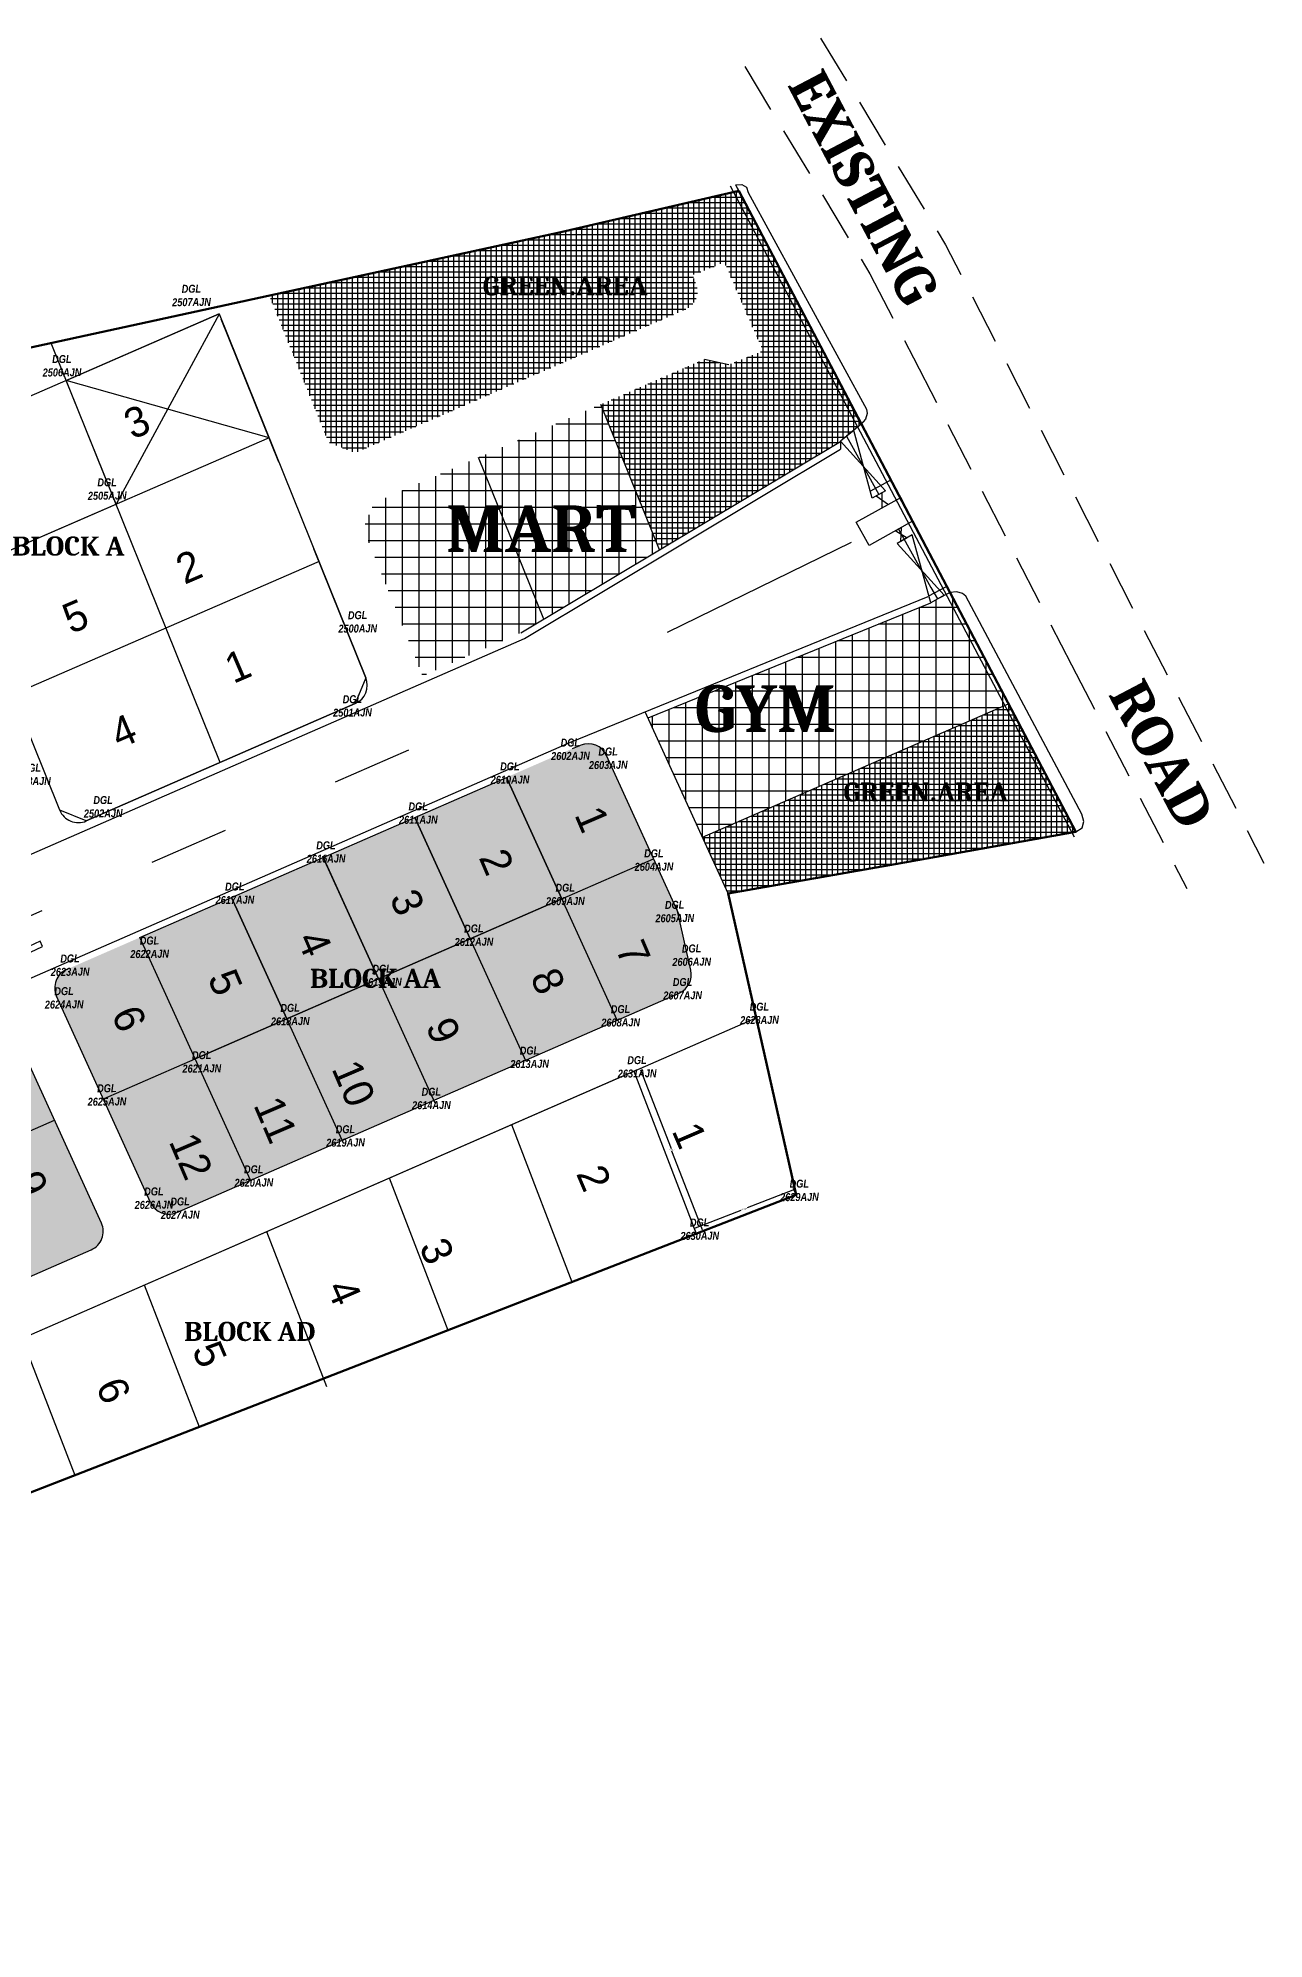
# Model space of a CAD drawing. Header units: metres. Extents: x 527079 to 600981, y 729644 to 782828.
# Drawn here: x 596532.9 to 596716.7, y 731882.8 to 732167.9 of the extents above; entities that cross this region are included whole.
import ezdxf

# ---------------------------------------------------------------- set-up
doc = ezdxf.new("R2010")
doc.units = ezdxf.units.M
doc.header["$MEASUREMENT"] = 0
doc.header["$PDMODE"] = 98
doc.header["$PDSIZE"] = 7
doc.linetypes.add('ACAD_ISO03W100', pattern=[30, 12, -18])
doc.linetypes.add('DASHED', pattern=[0.75, 0.5, -0.25])
doc.layers.add('KETU_EPE_BOUNDARY', color=7, linetype='Continuous', lineweight=140, true_color=0xffffff)
doc.dimstyles.get("Standard").update_dxf_attribs({"dimtxt": 0.18, "dimasz": 0.18, "dimexe": 0.18, "dimexo": 0.0625, "dimgap": 0.09, "dimtad": 0, "dimtih": 1, "dimtoh": 1, "dimdec": 4, "dimzin": 0, "dimdsep": 46, "dimtxsty": 'Standard', "dimcen": 0.09, "dimadec": 0, "dimazin": 0, "dimtfac": 1, "dimtdec": 4, "dimtofl": 0, "dimtmove": 0, "dimatfit": 3, "dimfxl": 1, "dimtolj": 1, "dimtzin": 0, "dimarcsym": 0})

# ---------------------------------------------------------------- blocks, each defined once
blk = doc.blocks.new('*D4')
at = {"color": 0, "lineweight": -2, "transparency": 16777216}
for p, q in [((596622.24, 732012.97), (596623.32, 732013.39)), ((596623.21, 732013.16), (596627.77, 732001.33)), ((596632.47, 731989.15), (596627.91, 732000.97)), ((596631.62, 731988.63), (596632.7, 731989.04))]:
    blk.add_line(p, q, dxfattribs=at)
at = {"color": 0, "transparency": 16777216}
for points in [[(596623.24, 732013.17), (596623.19, 732013.15), (596623.15, 732013.32)], [(596632.49, 731989.16), (596632.44, 731989.14), (596632.53, 731988.98)]]:
    blk.add_solid(points, dxfattribs=at)
at = {"layer": 'Defpoints', "color": 0, "transparency": 16777216}
for p in [(596622.18, 732012.95), (596631.57, 731988.61), (596632.53, 731988.98)]:
    blk.add_point(p, dxfattribs=at)
at = {"color": 0, "transparency": 16777216, "insert": (596627.84, 732001.15), "char_height": 0.18, "attachment_point": 5}
blk.add_mtext('\\A1;26.0892', dxfattribs=at)
blk = doc.blocks.new('*D5')
at = {"color": 0, "lineweight": -2, "transparency": 16777216}
for p, q in [((596646.05, 731995.11), (596639.21, 731992.45)), ((596646.49, 731994.48), (596646.15, 731995.35)), ((596631.44, 731989.43), (596638.28, 731992.09)), ((596631.54, 731988.67), (596631.21, 731989.53))]:
    blk.add_line(p, q, dxfattribs=at)
at = {"color": 0, "transparency": 16777216}
for points in [[(596646.04, 731995.14), (596646.06, 731995.09), (596646.22, 731995.18)], [(596631.43, 731989.46), (596631.45, 731989.4), (596631.27, 731989.36)]]:
    blk.add_solid(points, dxfattribs=at)
at = {"layer": 'Defpoints', "color": 0, "transparency": 16777216}
for p in [(596646.22, 731995.18), (596646.51, 731994.42), (596631.57, 731988.61)]:
    blk.add_point(p, dxfattribs=at)
at = {"color": 0, "transparency": 16777216, "insert": (596638.74, 731992.27), "char_height": 0.18, "attachment_point": 5}
blk.add_mtext('\\A1;16.0377', dxfattribs=at)

msp = doc.modelspace()

# ---------------------------------------------------------------- hatches: boundary and pattern name
at = {"true_color": 0x139b48}
h = msp.add_hatch(dxfattribs=at)
h.set_pattern_fill('NET', color=114, scale=6.4)
h.paths.add_polyline_path([(596629.93132, 732127.16688, 0.406445178), (596631.51827, 732131.04024), (596631.00443, 732132.31467), (596635.80124, 732134.23147), (596641.55675, 732120.94172), (596636.42331, 732118.87467), (596632.77751, 732119.68103), (596617.25311, 732112.93643), (596626.04595, 732091.12825), (596653.16325, 732107.39197), (596653.16325, 732107.42994), (596655.156, 732109.03), (596656.24479, 732109.90423), (596637.93388, 732144.93854), (596611.2466, 732138.75801), (596567.54816, 732129.24655), (596576.40826, 732107.27157), (596580.38603, 732105.64184)])
h.paths.add_polyline_path([(596678.34559, 732068.04142), (596632.49329, 732048.011), (596636.331, 732039.588), (596661.39447, 732043.97265), (596688.439, 732048.834)])
h = msp.add_hatch()
h.set_pattern_fill('NET', color=2, scale=20)
h.paths.add_polyline_path([(596678.34559, 732068.04142), (596669.57789, 732084.72607), (596667.72087, 732083.75022), (596666.70725, 732083.18411), (596624.3281, 732065.93192), (596632.49329, 732048.011)])
h.paths.add_polyline_path([(596617.25311, 732112.93643), (596598.903, 732104.96419), (596608.6807, 732080.71336), (596626.04595, 732091.12825)])
h.paths.add_polyline_path([(596598.903, 732104.96419), (596583.23221, 732098.15599), (596581.64527, 732094.28263), (596590.53279, 732072.23961), (596605.3297, 732078.70358), (596608.6807, 732080.71336)])
at = {"true_color": 0x293189}
h = msp.add_hatch(color=177, dxfattribs=at)
h.dxf.hatch_style = 1
h.paths.add_polyline_path([(596009.49974, 731972.44145), (595989.49883, 731972.44145), (595989.35586, 731957.44145), (596009.35677, 731957.44145)], flags=17)
h.paths.add_polyline_path([(596009.64271, 731987.44145), (595989.6418, 731987.44145), (595989.49883, 731972.44145), (596009.49974, 731972.44145)], flags=16)
h.paths.add_polyline_path([(596009.78568, 732002.44145), (595989.78477, 732002.44145), (595989.6418, 731987.44145), (596009.64271, 731987.44145)], flags=16)
h.paths.add_polyline_path([(596009.99298, 732024.19058, 0.374211434), (596007.43553, 732027.18637), (595990.04534, 732029.77927), (595989.78477, 732002.44145), (596009.78568, 732002.44145)], flags=16)
h.paths.add_polyline_path([(595990.04534, 732029.77927), (595973.48224, 732032.24885, 0.455380119), (595970.03996, 732029.31024), (595969.78386, 732002.44145), (595989.78477, 732002.44145)])
h.paths.add_polyline_path([(596009.99298, 732024.19058, 0.374211434), (596007.43553, 732027.18637), (595990.04534, 732029.77927), (595989.78477, 732002.44145), (595989.21289, 731942.44145), (596009.2138, 731942.44145)])
h.paths.add_polyline_path([(596009.2138, 731942.44145), (595989.21289, 731942.44145), (595989.06992, 731927.44145), (596006.09929, 731927.44145, 0.411424723), (596009.09915, 731930.41286)])
h.paths.add_polyline_path([(596057.50192, 731972.44145), (596037.50101, 731972.44145), (596037.35804, 731957.44145), (596057.35895, 731957.44145)])
h.paths.add_polyline_path([(595989.21289, 731942.44145), (595969.21198, 731942.44145), (595969.09788, 731930.47005, 0.417007912), (595972.09774, 731927.44145), (595989.06992, 731927.44145)])
h.paths.add_polyline_path([(595989.35586, 731957.44145), (595969.35495, 731957.44145), (595969.21198, 731942.44145), (595989.21289, 731942.44145)])
h.paths.add_polyline_path([(595989.49883, 731972.44145), (595969.49792, 731972.44145), (595969.35495, 731957.44145), (595989.35586, 731957.44145)])
h.paths.add_polyline_path([(595989.6418, 731987.44145), (595969.64089, 731987.44145), (595969.49792, 731972.44145), (595989.49883, 731972.44145)])
h.paths.add_polyline_path([(595989.78477, 732002.44145), (595969.78386, 732002.44145), (595969.64089, 731987.44145), (595989.6418, 731987.44145)])
h.paths.add_polyline_path([(596009.99298, 732024.19058, 0.374211434), (596007.43553, 732027.18637), (595990.04534, 732029.77927), (595989.35586, 731957.44145), (596009.35677, 731957.44145)], flags=17)
h.paths.add_polyline_path([(596037.35804, 731957.44145), (596017.35713, 731957.44145), (596017.21416, 731942.44145), (596037.21507, 731942.44145)])
h.paths.add_polyline_path([(596037.50101, 731972.44145), (596017.5001, 731972.44145), (596017.35713, 731957.44145), (596037.35804, 731957.44145)])
h.paths.add_polyline_path([(596037.64398, 731987.44145), (596017.64307, 731987.44145), (596017.5001, 731972.44145), (596037.50101, 731972.44145)])
h.paths.add_polyline_path([(596037.78695, 732002.44145), (596017.78604, 732002.44145), (596017.64307, 731987.44145), (596037.64398, 731987.44145)])
h.paths.add_polyline_path([(596057.92704, 732017.04355, 0.374211434), (596055.36959, 732020.03934), (596037.9794, 732022.63224), (596037.64398, 731987.44145), (596057.64489, 731987.44145)])
h.paths.add_polyline_path([(596057.64489, 731987.44145), (596037.64398, 731987.44145), (596037.50101, 731972.44145), (596057.50192, 731972.44145)])
h.paths.add_polyline_path([(596057.35895, 731957.44145), (596037.35804, 731957.44145), (596037.21507, 731942.44145), (596057.21598, 731942.44145)])
h.paths.add_polyline_path([(596057.21598, 731942.44145), (596037.21507, 731942.44145), (596037.0721, 731927.44145), (596054.10147, 731927.44145, 0.411424723), (596057.10133, 731930.41286)])
h.paths.add_polyline_path([(596037.21507, 731942.44145), (596017.21416, 731942.44145), (596017.10006, 731930.47005, 0.417007912), (596020.09992, 731927.44145), (596037.0721, 731927.44145)])
h.paths.add_polyline_path([(596085.21725, 731942.44145), (596065.21634, 731942.44145), (596065.10224, 731930.47005, 0.417007912), (596068.1021, 731927.44145), (596085.07428, 731927.44145)])
h.paths.add_polyline_path([(596105.21816, 731942.44145), (596085.21725, 731942.44145), (596085.07428, 731927.44145), (596102.10365, 731927.44145, 0.411424723), (596105.10351, 731930.41286)])
h.paths.add_polyline_path([(596105.36113, 731957.44145), (596085.36022, 731957.44145), (596085.21725, 731942.44145), (596105.21816, 731942.44145)])
h.paths.add_polyline_path([(596105.5041, 731972.44145), (596085.50319, 731972.44145), (596085.36022, 731957.44145), (596105.36113, 731957.44145)])
h.paths.add_polyline_path([(596105.64707, 731987.44145), (596085.64616, 731987.44145), (596085.50319, 731972.44145), (596105.5041, 731972.44145)])
h.paths.add_polyline_path([(596105.79004, 732002.44145), (596085.78913, 732002.44145), (596085.64616, 731987.44145), (596105.64707, 731987.44145)])
h.paths.add_polyline_path([(596085.78913, 732002.44145), (596065.78823, 732002.44145), (596065.64525, 731987.44145), (596085.64616, 731987.44145)])
h.paths.add_polyline_path([(596085.64616, 731987.44145), (596065.64525, 731987.44145), (596065.50228, 731972.44145), (596085.50319, 731972.44145)])
h.paths.add_polyline_path([(596085.50319, 731972.44145), (596065.50228, 731972.44145), (596065.35931, 731957.44145), (596085.36022, 731957.44145)])
h.paths.add_polyline_path([(596085.36022, 731957.44145), (596065.35931, 731957.44145), (596065.21634, 731942.44145), (596085.21725, 731942.44145)])
h.paths.add_polyline_path([(596037.9794, 732022.63224), (596021.4163, 732025.10182, 0.455380119), (596017.97402, 732022.16321), (596017.78604, 732002.44145), (596037.78695, 732002.44145)])
h.paths.add_polyline_path([(596312.88033, 731742.44145), (596292.88033, 731742.44145), (596292.88033, 731727.44145), (596312.88033, 731727.44145)])
h.paths.add_polyline_path([(596312.88033, 731727.44145), (596292.88033, 731727.44145), (596292.88033, 731712.44145), (596312.88033, 731712.44145)])
h.paths.add_polyline_path([(596312.88033, 731712.44145), (596292.88033, 731712.44145), (596292.88033, 731697.44145), (596312.88033, 731697.44145)])
h.paths.add_polyline_path([(596312.88033, 731697.44145), (596292.88033, 731697.44145), (596292.88033, 731682.44145), (596312.88033, 731682.44145)])
h.paths.add_polyline_path([(596312.88033, 731682.44145), (596292.88033, 731682.44145), (596292.88033, 731667.44145), (596312.88033, 731667.44145)])
h.paths.add_polyline_path([(596312.88033, 731667.44145), (596292.88033, 731667.44145), (596292.88033, 731652.44145), (596312.88033, 731652.44145)])
h.paths.add_polyline_path([(596312.88033, 731652.44145), (596292.88033, 731652.44145), (596292.88033, 731640.44145, 0.414213562), (596295.88033, 731637.44145), (596312.88033, 731637.44145)])
h.paths.add_polyline_path([(596332.88033, 731652.44145), (596312.88033, 731652.44145), (596312.88033, 731637.44145), (596329.88033, 731637.44145, 0.414213562), (596332.88033, 731640.44145)])
h.paths.add_polyline_path([(596332.88033, 731667.44145), (596312.88033, 731667.44145), (596312.88033, 731652.44145), (596332.88033, 731652.44145)])
h.paths.add_polyline_path([(596332.88033, 731682.44145), (596312.88033, 731682.44145), (596312.88033, 731667.44145), (596332.88033, 731667.44145)])
h.paths.add_polyline_path([(596332.88033, 731697.44145), (596312.88033, 731697.44145), (596312.88033, 731682.44145), (596332.88033, 731682.44145)])
h.paths.add_polyline_path([(596332.88033, 731712.44145), (596312.88033, 731712.44145), (596312.88033, 731697.44145), (596332.88033, 731697.44145)])
h.paths.add_polyline_path([(596332.88033, 731727.44145), (596312.88033, 731727.44145), (596312.88033, 731712.44145), (596332.88033, 731712.44145)])
h.paths.add_polyline_path([(596332.88033, 731742.44145), (596312.88033, 731742.44145), (596312.88033, 731727.44145), (596332.88033, 731727.44145)])
h.paths.add_polyline_path([(596312.88033, 731772.44145), (596295.88033, 731772.44145, 0.414213562), (596292.88033, 731769.44145), (596292.88033, 731757.44145), (596312.88033, 731757.44145)])
h.paths.add_polyline_path([(596332.88033, 731769.44145, 0.414213562), (596329.88033, 731772.44145), (596312.88033, 731772.44145), (596312.88033, 731757.44145), (596332.88033, 731757.44145)])
h.paths.add_polyline_path([(596312.88033, 731757.44145), (596292.88033, 731757.44145), (596292.88033, 731742.44145), (596312.88033, 731742.44145)])
h.paths.add_polyline_path([(596332.88033, 731757.44145), (596312.88033, 731757.44145), (596312.88033, 731742.44145), (596332.88033, 731742.44145)])
h.paths.add_polyline_path([(596312.88033, 731795.44145), (596292.88033, 731795.44145), (596292.88033, 731783.44145, 0.414213562), (596295.88033, 731780.44145), (596312.88033, 731780.44145)])
h.paths.add_polyline_path([(596332.88033, 731795.44145), (596312.88033, 731795.44145), (596312.88033, 731780.44145), (596329.88033, 731780.44145, 0.414213562), (596332.88033, 731783.44145)])
h.paths.add_polyline_path([(596332.88033, 731810.44145), (596312.88033, 731810.44145), (596312.88033, 731795.44145), (596332.88033, 731795.44145)])
h.paths.add_polyline_path([(596332.88033, 731825.44145), (596312.88033, 731825.44145), (596312.88033, 731810.44145), (596332.88033, 731810.44145)])
h.paths.add_polyline_path([(596332.88033, 731840.44145), (596312.88033, 731840.44145), (596312.88033, 731825.44145), (596332.88033, 731825.44145)])
h.paths.add_polyline_path([(596332.88033, 731855.44145), (596312.88033, 731855.44145), (596312.88033, 731840.44145), (596332.88033, 731840.44145)])
h.paths.add_polyline_path([(596332.88033, 731869.44145), (596312.88033, 731869.44145), (596312.88033, 731855.44145), (596332.88033, 731855.44145)])
h.paths.add_polyline_path([(596312.88033, 731869.44145), (596292.88033, 731869.44145), (596292.88033, 731855.44145), (596312.88033, 731855.44145)])
h.paths.add_polyline_path([(596312.88033, 731855.44145), (596292.88033, 731855.44145), (596292.88033, 731840.44145), (596312.88033, 731840.44145)])
h.paths.add_polyline_path([(596312.88033, 731840.44145), (596292.88033, 731840.44145), (596292.88033, 731825.44145), (596312.88033, 731825.44145)])
h.paths.add_polyline_path([(596312.88033, 731825.44145), (596292.88033, 731825.44145), (596292.88033, 731810.44145), (596312.88033, 731810.44145)])
h.paths.add_polyline_path([(596312.88033, 731810.44145), (596292.88033, 731810.44145), (596292.88033, 731795.44145), (596312.88033, 731795.44145)])
h.paths.add_polyline_path([(596287.74801, 732026.29277), (596273.43006, 732021.69103), (596280.92844, 732003.0934), (596295.24639, 732007.69515)])
h.paths.add_polyline_path([(596295.24639, 732007.69515), (596280.92844, 732003.0934), (596288.42681, 731984.49578), (596299.67436, 731988.1107, 0.43554702), (596301.53878, 731992.08864)])
h.paths.add_polyline_path([(596280.92844, 732003.0934), (596266.61049, 731998.49166), (596274.10886, 731979.89403), (596288.42681, 731984.49578)])
h.paths.add_polyline_path([(596273.43006, 732021.69103), (596259.11211, 732017.08928), (596266.61049, 731998.49166), (596280.92844, 732003.0934)])
h.paths.add_polyline_path([(596259.11211, 732017.08928), (596244.79416, 732012.48754), (596252.29254, 731993.88991), (596266.61049, 731998.49166)])
h.paths.add_polyline_path([(596266.61049, 731998.49166), (596252.29254, 731993.88991), (596259.79092, 731975.29229), (596274.10886, 731979.89403)])
h.paths.add_polyline_path([(596244.79416, 732012.48754), (596229.96239, 732007.72065, 0.325801543), (596227.88033, 732004.86454), (596227.88033, 731986.04391), (596252.29254, 731993.88991)])
h.paths.add_polyline_path([(596252.29254, 731993.88991), (596227.88033, 731986.04391), (596227.88033, 731969.15165, 0.5085214), (596231.79828, 731966.29554), (596259.79092, 731975.29229)])
h.paths.add_polyline_path([(596618.10631, 732060.29251, 0.402279837), (596614.24518, 732061.82725), (596612.99461, 732061.31815), (596603.1207, 732057.00477), (596611.41403, 732038.8026), (596625.16137, 732044.80808)])
h.paths.add_polyline_path([(596603.1207, 732057.00477), (596589.37336, 732050.99929), (596597.66669, 732032.79712), (596611.41403, 732038.8026)])
h.paths.add_polyline_path([(596589.37336, 732050.99929), (596575.62602, 732044.99381), (596583.91934, 732026.79165), (596597.66669, 732032.79712)])
h.paths.add_polyline_path([(596575.62602, 732044.99381), (596561.87868, 732038.98833), (596570.172, 732020.78617), (596583.91934, 732026.79165)])
h.paths.add_polyline_path([(596561.87868, 732038.98833), (596548.13133, 732032.98285), (596556.42466, 732014.78069), (596570.172, 732020.78617)])
h.paths.add_polyline_path([(596548.13133, 732032.98285), (596537.17651, 732028.19728, 0.418807287), (596535.64747, 732024.2043), (596542.67732, 732008.77521), (596556.42466, 732014.78069)])
h.paths.add_polyline_path([(596556.42466, 732014.78069), (596542.67732, 732008.77521), (596549.74613, 731993.26062, 0.409634711), (596553.67706, 731991.75534), (596564.71799, 731996.57852)])
h.paths.add_polyline_path([(596570.172, 732020.78617), (596556.42466, 732014.78069), (596564.71799, 731996.57852), (596578.46533, 732002.584)])
h.paths.add_polyline_path([(596583.91934, 732026.79165), (596570.172, 732020.78617), (596578.46533, 732002.584), (596592.21267, 732008.58948)])
h.paths.add_polyline_path([(596597.66669, 732032.79712), (596583.91934, 732026.79165), (596592.21267, 732008.58948), (596605.96001, 732014.59496)])
h.paths.add_polyline_path([(596611.41403, 732038.8026), (596597.66669, 732032.79712), (596605.96001, 732014.59496), (596619.70735, 732020.60044)])
h.paths.add_polyline_path([(596628.70849, 732037.02287), (596625.16137, 732044.80808), (596611.41403, 732038.8026), (596619.70735, 732020.60044), (596629.00118, 732024.66041, 0.359555109), (596630.7268, 732028.06924)])
h.paths.add_polyline_path([(596535.3454, 732005.57229), (596521.59806, 731999.56681), (596529.89139, 731981.36465), (596540.84621, 731986.15022, 0.418807287), (596542.37525, 731990.1432)])
h.paths.add_polyline_path([(596521.59806, 731999.56681), (596507.85072, 731993.56133), (596516.14405, 731975.35917), (596529.89139, 731981.36465)])
h.paths.add_polyline_path([(596507.85072, 731993.56133), (596494.10338, 731987.55586), (596502.3967, 731969.35369), (596516.14405, 731975.35917)])
h.paths.add_polyline_path([(596494.10338, 731987.55586), (596480.35604, 731981.55038), (596488.64936, 731963.34821), (596502.3967, 731969.35369)])
h.paths.add_polyline_path([(596480.35604, 731981.55038), (596466.60869, 731975.5449), (596474.90202, 731957.34273), (596488.64936, 731963.34821)])
h.paths.add_polyline_path([(596466.60869, 731975.5449), (596452.86135, 731969.53942), (596461.15468, 731951.33726), (596474.90202, 731957.34273)])
h.paths.add_polyline_path([(596458.31537, 731993.74706), (596444.56803, 731987.74159), (596452.86135, 731969.53942), (596466.60869, 731975.5449)])
h.paths.add_polyline_path([(596472.06271, 731999.75254), (596458.31537, 731993.74706), (596466.60869, 731975.5449), (596480.35604, 731981.55038)])
h.paths.add_polyline_path([(596485.81005, 732005.75802), (596472.06271, 731999.75254), (596480.35604, 731981.55038), (596494.10338, 731987.55586)])
h.paths.add_polyline_path([(596499.55739, 732011.7635), (596485.81005, 732005.75802), (596494.10338, 731987.55586), (596507.85072, 731993.56133)])
h.paths.add_polyline_path([(596535.3454, 732005.57229), (596528.2766, 732021.08688, 0.409634711), (596524.34566, 732022.59217), (596499.55739, 732011.7635), (596507.85072, 731993.56133), (596521.59806, 731999.56681)])
h.paths.add_polyline_path([(596430.82068, 731981.73611), (596419.86586, 731976.95053, 0.418807287), (596418.33682, 731972.95755), (596425.36667, 731957.52846), (596439.11401, 731963.53394)])
h.paths.add_polyline_path([(596444.56803, 731987.74159), (596430.82068, 731981.73611), (596439.11401, 731963.53394), (596452.86135, 731969.53942)])
h.paths.add_polyline_path([(596452.86135, 731969.53942), (596439.11401, 731963.53394), (596447.40734, 731945.33178), (596461.15468, 731951.33726)])
h.paths.add_polyline_path([(596439.11401, 731963.53394), (596425.36667, 731957.52846), (596432.43547, 731942.01387, 0.409634711), (596436.36641, 731940.50859), (596447.40734, 731945.33178)])

# ---------------------------------------------------------------- linework, layer by layer
for p, q in [((596560.03397, 732126.48959), (596513.67072, 732106.347)), ((596568.98863, 732104.28005), (596560.3422, 732125.72509)), ((596560.19436, 732059.23609), (596534.83749, 732122.1267)), ((596636.42331, 732118.87467), (596632.77751, 732119.68103)), ((596626.04595, 732091.12825), (596617.25311, 732112.93643)), ((596567.51541, 732107.93397), (596521.64013, 732088.00338)), ((596608.6807, 732080.71336), (596598.903, 732104.96419)), ((596605.27457, 732078.67052), (596653.16325, 732107.39197)), ((596605.78892, 732077.81294), (596653.16325, 732106.22591)), ((596653.16325, 732107.42994), (596653.16325, 732106.22591)), ((596657.63042, 732099.93908), (596660.58898, 732101.49431)), ((596582.02299, 732071.95197), (596574.22564, 732091.29111)), ((596654.79619, 732092.22307), (596627.1719, 732078.7055)), ((596574.99685, 732089.37835), (596529.12157, 732069.44776)), ((596666.42367, 732084.22598), (596668.96436, 732085.56154)), ((596612.61756, 732062.24434), (596666.33021, 732084.1103)), ((596624.3281, 732065.93192), (596666.70725, 732083.18411)), ((596316.25675, 731951.33182), (596605.78892, 732077.81294)), ((596540.10448, 732050.45989), (596580.44158, 732068.08101)), ((596632.49329, 732048.011), (596678.34559, 732068.04142)), ((596636.331, 732039.588), (596623.91314, 732066.84268)), ((596322.18345, 731935.36956), (596612.59429, 732062.23453)), ((596612.99461, 732061.31815), (596614.24518, 732061.82725)), ((596629.05103, 732036.27108), (596618.10631, 732060.29251)), ((596619.70735, 732020.60044), (596603.1207, 732057.00477)), ((596606.0574, 732014.3812), (596589.37336, 732050.99929)), ((596542.67732, 732008.77521), (596625.16137, 732044.80808)), ((596592.40745, 732008.16197), (596575.54753, 732045.16609)), ((596646.512, 731994.423), (596636.331, 732039.588)), ((596578.46533, 732002.584), (596561.87868, 732038.98833)), ((596630.7268, 732028.06924), (596628.52682, 732037.8288)), ((596564.71799, 731996.57852), (596548.13133, 732032.98285)), ((596549.74613, 731993.26062), (596535.64747, 732024.2043)), ((596553.67706, 731991.75534), (596629.00118, 732024.66041)), ((596439.76985, 731933.26533), (596640.5287, 732020.96614)), ((596542.37525, 731990.1432), (596528.2766, 732021.08688)), ((596622.1834, 732012.95206), (596631.56555, 731988.60827)), ((596425.36667, 731957.52846), (596535.3454, 732005.57229)), ((596603.8381, 732004.93798), (596612.92631, 731981.35689)), ((596585.4928, 731996.9239), (596594.28706, 731974.10552)), ((596478.22958, 731928.95476), (596646.512, 731994.423)), ((596567.1475, 731988.90982), (596576.11054, 731965.65351)), ((596436.36641, 731940.50859), (596540.84621, 731986.15022)), ((596548.8022, 731980.89574), (596557.00856, 731959.60277)), ((596530.4569, 731972.88166), (596538.36931, 731952.35139))]:
    msp.add_line(p, q)
at = {"linetype": 'ACAD_ISO03W100'}
msp.add_line((596588.40769, 732061.08058), (596324.15571, 731945.1753), dxfattribs=at)
at = {"linetype": 'DASHED', "ltscale": 15, "flags": 128}
for points, elevation in [([(596650.2063, 732167.87227), (596668.925, 732136.876), (596716.66721, 732044.14427)], 2.09), ([(596638.82708, 732163.59817), (596657.59608, 732132.5186)], 1.902), ([(596638.82708, 732163.59817), (596657.59608, 732132.5186)], 1.902), ([(596657.59608, 732132.5186), (596664.12392, 732119.90859)], 1.902), ([(596664.12392, 732119.90859), (596687.8121, 732073.89803)], 1.902), ([(596687.8121, 732073.89803), (596705.09147, 732040.33555)], 1.902)]:
    msp.add_lwpolyline(points, dxfattribs=dict(at, elevation=elevation))
at = {"color": 1}
msp.add_lwpolyline([(596688.267, 732048.014), (596636.69, 732145.661)], dxfattribs=at)
for points in [[(596637.446, 732145.872), (596638.37935, 732145.90042), (596639.0817, 732145.48762), (596639.32958, 732144.68266), (596657.09288, 732112.21294), (596657.15993, 732111.54302), (596656.90561, 732110.69191), (596656.24479, 732109.90423)], [(596637.446, 732145.872), (596656.24479, 732109.90423), (596654.06721, 732108.15577), (596658.93382, 732099.44205), (596658.93382, 732099.44205)], [(596637.446, 732145.872), (596637.93624, 732144.93908)], [(596653.16325, 732107.42994), (596659.95147, 732099.99184), (596657.92423, 732098.85963), (596655.156, 732109.03), (596653.16325, 732107.42994)], [(596659.95147, 732099.99184), (596657.92423, 732098.85963)], [(596658.53385, 732099.2001), (596660.36306, 732097.93612), (596659.406, 732097.40426), (596659.41861, 732099.69424), (596658.53385, 732099.2001)], [(596662.12232, 732098.91378), (596663.97159, 732095.39468)], [(596661.45738, 732093.97587), (596663.16905, 732092.92034), (596662.21531, 732092.38259), (596662.34213, 732094.47), (596661.45738, 732093.97587)], [(596661.65917, 732092.06902), (596668.73449, 732084.31632), (596666.70725, 732083.18411), (596663.93903, 732093.35449), (596661.65917, 732092.06902)], [(596661.85734, 732094.21782), (596666.73584, 732085.49082)], [(596666.73584, 732085.49082), (596667.72087, 732083.75022), (596667.72087, 732083.75022), (596669.57789, 732084.72607)], [(596688.439, 732048.834), (596689.40782, 732049.45192), (596689.66734, 732050.37727), (596689.36135, 732051.50545), (596671.97053, 732084.15628), (596671.44939, 732084.58253), (596670.59959, 732084.8412), (596669.57789, 732084.72607)], [(596669.57789, 732084.72607), (596688.439, 732048.834)]]:
    msp.add_lwpolyline(points)
for points in [[(596537.09633, 732116.5243), (596560.03397, 732126.48959), (596582.02299, 732071.95197), (596580.44158, 732068.08101), (596540.10448, 732050.45989), (596536.12118, 732052.08721), (596521.64013, 732088.00338), (596544.57777, 732097.96868)], [(596589.37336, 732050.99929), (596603.1207, 732057.00477), (596611.41403, 732038.8026), (596597.66669, 732032.79712)], [(596575.6257, 732044.9945), (596589.37336, 732050.99929), (596597.66669, 732032.79712), (596583.91934, 732026.79165)], [(596561.87868, 732038.98833), (596575.6257, 732044.9945), (596583.91934, 732026.79165), (596570.172, 732020.78617)], [(596548.13133, 732032.98285), (596561.87868, 732038.98833), (596570.172, 732020.78617), (596556.42466, 732014.78069)], [(596512.1116, 731964.86758), (596622.1834, 732012.95206), (596631.56555, 731988.60827), (596519.73007, 731945.10002)]]:
    msp.add_lwpolyline(points, close=True, dxfattribs=at)
at = {"color": 114, "true_color": 0x139b48}
for points in [[(596560.01386, 732126.48086), (596544.57777, 732097.96868)], [(596567.51541, 732107.93397), (596537.09633, 732116.5243)]]:
    msp.add_lwpolyline(points, dxfattribs=at)
for points in [[(596657.48925, 732091.76292), (596655.54094, 732095.25635), (596662.23276, 732098.97516), (596663.99693, 732095.40888)], [(596521.64737, 732026.04243), (596533.55651, 732031.65088), (596533.1771, 732032.45653), (596521.26796, 732026.84809)]]:
    msp.add_lwpolyline(points, close=True)
for centre, start, end in [((596579.24063, 732070.83015), 293.597943, 21.9588017), ((596615.37632, 732059.04866), 24.4951059, 112.1508205), ((596538.90354, 732053.20903), 201.9588017, 293.597943), ((596538.37746, 732025.44815), 113.597943, 204.4951059), ((596627.80023, 732027.40954), 293.597943, 12.7031723), ((596552.47612, 731994.50447), 204.4951059, 293.597943), ((596539.64526, 731988.89935), 293.597943, 24.4951059)]:
    msp.add_arc(centre, 3, start, end)
at = {"layer": 'KETU_EPE_BOUNDARY', "color": 1}
msp.add_lwpolyline([(596661.39447, 732043.97265), (596636.331, 732039.588), (596646.512, 731994.423), (596478.22958, 731928.95476), (596493.50323, 731855.81055), (596498.72877, 731831.73342), (596443.76147, 731831.60112), (596465.49703, 731568.67444), (596272.11165, 731605.78685), (596050.33586, 731604.44145), (596045.33786, 731807.59367), (595980.68007, 731808.7107), (595935.38328, 731855.65373), (595934.56718, 731981.81685), (595937.43571, 732070.98822), (596198.05787, 732032.12915), (596306.76649, 732068.24323), (596358.98307, 732083.85), (596611.2466, 732138.75801), (596637.93624, 732144.93908), (596688.439, 732048.834)], close=True, dxfattribs=at)
msp.add_lwpolyline([(596650.42363, 732067.43307), (596649.91328, 732067.34378)], dxfattribs=at)

# ---------------------------------------------------------------- texts
at = {"attachment_point": 1}
for s, width, gutter_width, heights, insert, char_height, rotation in [('{\\fCambria|b1|i0|c0|p18;EXISTING                                 ROAD}', 130.8108412, 1, [-6.10933], (596650.45028, 732163.66008), 6, 297.7625652), ('{\\fCentury Gothic|b0|i0|c0|p34;3}', 7.3482261, 22.50867, [4.50173], (596545.25574, 732111.75198), 4.5017338, 23.1752424), ('{\\fCentury Gothic|b0|i0|c0|p34;2}', 7.3482261, 22.50867, [4.50173], (596553.05815, 732090.00602), 4.5017338, 23.1752424), ('{\\fCentury Gothic|b0|i0|c0|p34;5}', 7.3482261, 22.50867, [4.50173], (596536.04235, 732082.59793), 4.5017338, 23.1752424), ('{\\fCentury Gothic|b0|i0|c0|p34;1}', 7.3482261, 22.50867, [4.50173], (596560.38165, 732075.13392), 4.5017338, 23.1752424), ('{\\fCentury Gothic|b0|i0|c0|p34;4}', 7.3482261, 22.50867, [4.50173], (596543.24772, 732065.36518), 4.5017338, 23.1752424), ('{\\fCentury Gothic|b0|i0|c0|p34;1}', 7.3482261, 22.50867, [4.50173], (596617.37621, 732053.17974), 4.5017338, 293.1752424), ('{\\fCentury Gothic|b0|i0|c0|p34;2}', 7.3482261, 22.50867, [4.50173], (596603.03615, 732046.77006), 4.5017338, 293.1752424), ('{\\fCentury Gothic|b0|i0|c0|p34;3}', 7.3482261, 22.50867, [4.50173], (596589.65845, 732040.71281), 4.5017338, 293.1752424), ('{\\fCentury Gothic|b0|i0|c0|p34;4}', 7.3482261, 22.50867, [4.50173], (596575.75819, 732034.55113), 4.5017338, 293.1752424), ('{\\fCentury Gothic|b0|i0|c0|p34;7}', 7.3482261, 22.50867, [4.50173], (596623.52896, 732033.09611), 4.5017338, 293.1752424), ('{\\fCentury Gothic|b0|i0|c0|p34;5}', 7.3482261, 22.50867, [4.50173], (596562.38049, 732028.70276), 4.5017338, 293.1752424), ('{\\fCentury Gothic|b0|i0|c0|p34;8}', 7.3482261, 22.50867, [4.50173], (596610.75068, 732028.89144), 4.5017338, 293.1752424), ('{\\fCentury Gothic|b0|i0|c0|p34;6}', 7.3482261, 22.50867, [4.50173], (596547.95766, 732023.27213), 4.5017338, 293.1752424), ('{\\fCentury Gothic|b0|i0|c0|p34;9}', 7.3482261, 22.50867, [4.50173], (596595.07369, 732021.47652), 4.5017338, 293.1752424), ('{\\fCentury Gothic|b0|i0|c0|p34;10}', 7.3482261, 22.50867, [4.50173], (596580.96441, 732015.10597), 4.5017338, 293.1752424), ('{\\fCentury Gothic|b0|i0|c0|p34;11}', 7.3482261, 22.50867, [4.50173], (596569.25489, 732009.64958), 4.5017338, 293.1752424), ('{\\fCentury Gothic|b0|i0|c0|p34;1}', 7.3482261, 22.50867, [4.50173], (596631.96707, 732005.77678), 4.5017338, 293.1752424), ('{\\fCentury Gothic|b0|i0|c0|p34;12}', 7.3482261, 22.50867, [4.50173], (596556.56777, 732004.18412), 4.5017338, 293.1752424), ('{\\fCentury Gothic|b0|i0|c0|p34;9}', 7.3482261, 22.50867, [4.50173], (596533.23701, 731998.48622), 4.5017338, 293.1752424), ('{\\fCentury Gothic|b0|i0|c0|p34;2}', 7.3482261, 22.50867, [4.50173], (596617.62701, 731999.3671), 4.5017338, 293.1752424), ('{\\fCentury Gothic|b0|i0|c0|p34;3}', 7.3482261, 22.50867, [4.50173], (596594.09754, 731988.41265), 4.5017338, 293.1752424), ('{\\fCentury Gothic|b0|i0|c0|p34;4}', 7.3482261, 22.50867, [4.50173], (596580.19728, 731982.25096), 4.5017338, 293.1752424), ('{\\fCentury Gothic|b0|i0|c0|p34;5}', 7.3482261, 22.50867, [4.50173], (596560.03613, 731972.93897), 4.5017338, 293.1752424), ('{\\fCentury Gothic|b0|i0|c0|p34;6}', 7.3482261, 22.50867, [4.50173], (596545.6133, 731967.50834), 4.5017338, 293.1752424)]:
    msp.add_mtext_dynamic_manual_height_columns(s, width=width, gutter_width=gutter_width, heights=heights, dxfattribs=dict(at, insert=insert, char_height=char_height, rotation=rotation))
at = {"color": 5, "char_height": 1.2, "width": 278.2584131, "attachment_point": 2, "rotation": 0.6991952}
for s, insert in [('\\pt138;{\\fArial Narrow|b1|i1|c0|p34;DGL\\P2507AJN}', (596555.8527, 732130.87605)), ('\\pt138;{\\fArial Narrow|b1|i1|c0|p34;DGL\\P2506AJN}', (596536.43445, 732120.33557)), ('\\pxt57.5;{\\fArial Narrow|b1|i1|c0|p34;DGL\\P2505AJN}', (596543.21606, 732101.84906)), ('\\pt138;{\\fArial Narrow|b1|i1|c0|p34;DGL\\P2500AJN}', (596580.77204, 732081.92492)), ('\\pt138;{\\fArial Narrow|b1|i1|c0|p34;DGL\\P2501AJN}', (596579.98641, 732069.3247)), ('\\pxt115;{\\fArial Narrow|b1|i1|c0|p34;DGL\\P2602AJN}', (596612.66618, 732062.82083)), ('\\pt138;{\\fArial Narrow|b1|i1|c0|p34;DGL\\P2503AJN}', (596531.85542, 732059.04212)), ('\\pxt115;{\\fArial Narrow|b1|i1|c0|p34;DGL\\P2610AJN}', (596603.60134, 732059.25607)), ('\\pxt115;{\\fArial Narrow|b1|i1|c0|p34;DGL\\P2603AJN}', (596618.32698, 732061.47011)), ('\\pt138;{\\fArial Narrow|b1|i1|c0|p34;DGL\\P2502AJN}', (596542.61295, 732054.20395)), ('\\pxt115;{\\fArial Narrow|b1|i1|c0|p34;DGL\\P2611AJN}', (596589.854, 732053.25059)), ('\\pxt115;{\\fArial Narrow|b1|i1|c0|p34;DGL\\P2616AJN}', (596576.02817, 732047.41738)), ('\\pxt115;{\\fArial Narrow|b1|i1|c0|p34;DGL\\P2604AJN}', (596625.18641, 732046.20799)), ('\\pxt115;{\\fArial Narrow|b1|i1|c0|p34;DGL\\P2617AJN}', (596562.35932, 732041.23963)), ('\\pxt115;{\\fArial Narrow|b1|i1|c0|p34;DGL\\P2609AJN}', (596611.89467, 732041.0539)), ('\\pxt115;{\\fArial Narrow|b1|i1|c0|p34;DGL\\P2605AJN}', (596628.3012, 732038.48764)), ('\\pxt115;{\\fArial Narrow|b1|i1|c0|p34;DGL\\P2612AJN}', (596598.19602, 732034.94154)), ('\\pxt115;{\\fArial Narrow|b1|i1|c0|p34;DGL\\P2622AJN}', (596549.57229, 732033.12646)), ('\\pxt115;{\\fArial Narrow|b1|i1|c0|p34;DGL\\P2606AJN}', (596630.84094, 732031.94642)), ('\\pxt115;{\\fArial Narrow|b1|i1|c0|p34;DGL\\P2623AJN}', (596537.65715, 732030.44858)), ('\\pxt115;{\\fArial Narrow|b1|i1|c0|p34;DGL\\P2615AJN}', (596584.45813, 732028.91533)), ('\\pxt115;{\\fArial Narrow|b1|i1|c0|p34;DGL\\P2624AJN}', (596536.764, 732025.55125)), ('\\pxt115;{\\fArial Narrow|b1|i1|c0|p34;DGL\\P2607AJN}', (596629.48182, 732026.91171)), ('\\pxt115;{\\fArial Narrow|b1|i1|c0|p34;DGL\\P2618AJN}', (596570.65264, 732023.03747)), ('\\pxt115;{\\fArial Narrow|b1|i1|c0|p34;DGL\\P2608AJN}', (596620.188, 732022.85173)), ('\\pxt115;{\\fArial Narrow|b1|i1|c0|p34;DGL\\P2628AJN}', (596641.00934, 732023.21744)), ('\\pxt115;{\\fArial Narrow|b1|i1|c0|p34;DGL\\P2613AJN}', (596606.53805, 732016.6325)), ('\\pxt115;{\\fArial Narrow|b1|i1|c0|p34;DGL\\P2621AJN}', (596557.39835, 732015.94984)), ('\\pxt115;{\\fArial Narrow|b1|i1|c0|p34;DGL\\P2631AJN}', (596622.66404, 732015.20336)), ('\\pxt115;{\\fArial Narrow|b1|i1|c0|p34;DGL\\P2625AJN}', (596543.17744, 732010.98376)), ('\\pxt115;{\\fArial Narrow|b1|i1|c0|p34;DGL\\P2614AJN}', (596591.81976, 732010.45917)), ('\\pxt115;{\\fArial Narrow|b1|i1|c0|p34;DGL\\P2619AJN}', (596578.94597, 732004.8353)), ('\\pxt115;{\\fArial Narrow|b1|i1|c0|p34;DGL\\P2620AJN}', (596565.19863, 731998.82982)), ('\\pxt115;{\\fArial Narrow|b1|i1|c0|p34;DGL\\P2629AJN}', (596646.99264, 731996.6743)), ('\\pxt115;{\\fArial Narrow|b1|i1|c0|p34;DGL\\P2626AJN}', (596550.22677, 731995.51192)), ('\\pxt115;{\\fArial Narrow|b1|i1|c0|p34;DGL\\P2627AJN}', (596554.1577, 731994.00663)), ('\\pxt115;{\\fArial Narrow|b1|i1|c0|p34;DGL\\P2630AJN}', (596632.0462, 731990.85956))]:
    msp.add_mtext(s, dxfattribs=dict(at, insert=insert))
at = {"attachment_point": 1}
for s, heights, insert, char_height in [('{\\fCambria|b1|i0|c0|p18;GREEN.AREA}', [-2.90804], (596599.54625, 732132.13435), 2.856), ('{\\fCambria|b1|i0|c0|p18;MART}', [-7], (596594.04508, 732097.79233), 7), ('{\\fCambria|b1|i0|c0|p18;BLOCK A}', [-2.90804], (596528.9995, 732093.12095), 2.856), ('{\\fCambria|b1|i0|c0|p18;GYM}', [-7.12755], (596631.34554, 732070.81698), 7), ('{\\fCambria|b1|i0|c0|p18;GREEN.AREA}', [-2.90804], (596653.62861, 732056.25357), 2.856), ('{\\fCambria|b1|i0|c0|p18;BLOCK AA}', [-2.90804], (596573.63926, 732028.29097), 2.856), ('{\\fCambria|b1|i0|c0|p18;BLOCK AD}', [-2.90804], (596554.78623, 731975.34504), 2.856)]:
    msp.add_mtext_dynamic_manual_height_columns(s, width=208.2160618, gutter_width=1, heights=heights, dxfattribs=dict(at, insert=insert, char_height=char_height))

# ---------------------------------------------------------------- dimensions: what is measured, and where the dimension line sits
at = {"color": 1}
for p1, p2, distance, picture, middle in [((596622.1834, 732012.95206), (596631.56555, 731988.60827), 1.03406, '*D4', (596627.83936, 732001.15203)), ((596631.56555, 731988.60827), (596646.512, 731994.423), 0.81104, '*D5', (596638.74472, 731992.27149))]:
    dim = msp.add_aligned_dim(p1=p1, p2=p2, distance=distance, dimstyle='Standard', dxfattribs=at)
    dim.commit()
    dim.dimension.update_dxf_attribs({"geometry": picture, "text_midpoint": middle})

doc.saveas('drawing.dxf')
